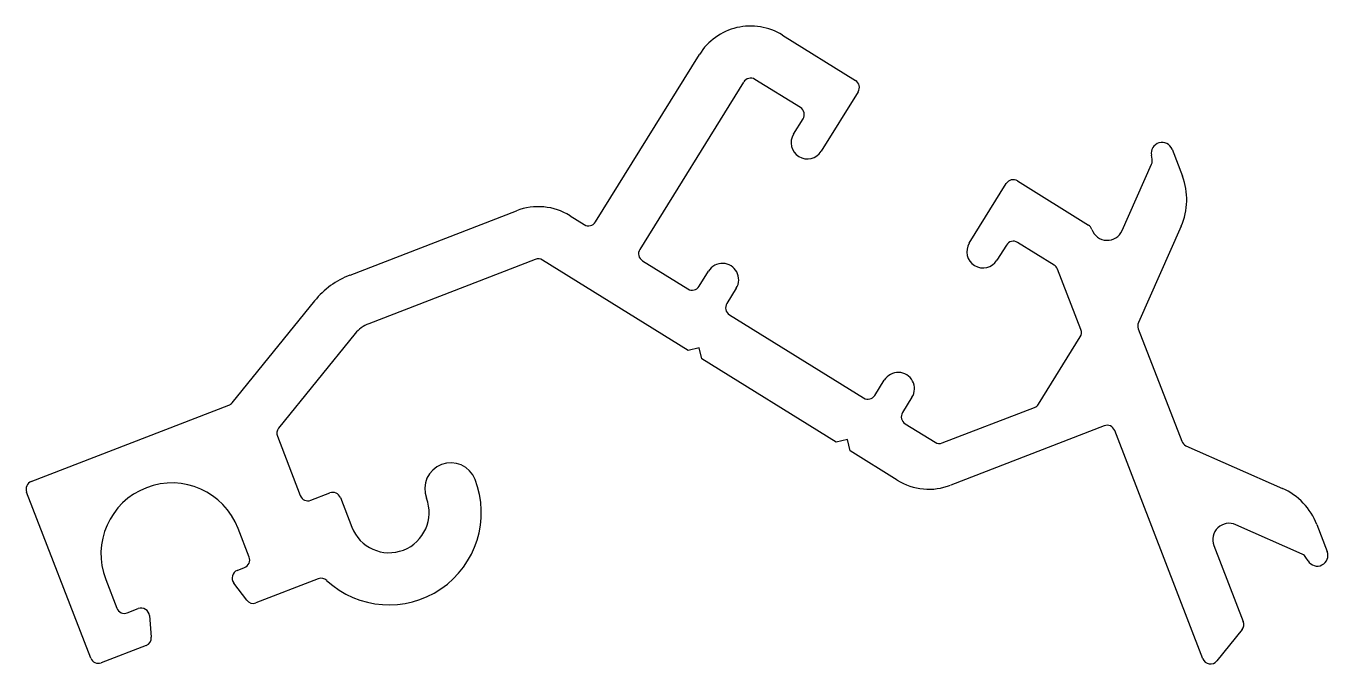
# Model space of a CAD drawing. Extents: x -17.5 to 22.5, y 0.3 to 19.8.
import ezdxf

# ---------------------------------------------------------------- set-up
doc = ezdxf.new("R2010")
doc.units = 0
doc.layers.add('1', color=7, linetype='CONTINUOUS')

msp = doc.modelspace()

# ---------------------------------------------------------------- linework, layer by layer
at = {"layer": '1'}
for p, q in [((5.754, 19.567), (8.001, 18.172)), ((0.017, 13.829), (3.207, 18.97)), ((4.566, 18.126), (1.376, 12.985)), ((6.308, 17.34), (4.91, 18.207)), ((8.082, 17.828), (6.949, 16.001)), ((6.099, 16.528), (6.389, 16.996)), ((17.719, 16.06), (18.037, 15.234)), ((16.189, 13.564), (17.094, 15.608)), ((17.11, 15.757), (17.087, 15.877)), ((11.495, 13.18), (12.628, 15.007)), ((12.972, 15.088), (15.154, 13.734)), ((-7.521, 12.2), (-2.408, 14.174)), ((-0.766, 14.021), (-0.327, 13.748)), ((18, 13.704), (16.689, 10.741)), ((14.102, 12.504), (12.979, 13.201)), ((12.634, 13.12), (12.344, 12.653)), ((-1.831, 12.682), (-6.945, 10.707)), ((2.861, 9.887), (-1.61, 12.661)), ((1.457, 12.641), (2.855, 11.774)), ((3.199, 11.855), (3.489, 12.322)), ((14.921, 10.524), (14.204, 12.382)), ((4.339, 11.795), (4.049, 11.327)), ((-11.139, 8.278), (-8.606, 11.41)), ((4.129, 10.983), (8.251, 8.426)), ((-7.362, 10.403), (-9.713, 7.497)), ((16.684, 10.55), (18.016, 7.1)), ((13.621, 8.24), (14.9, 10.302)), ((3.205, 9.968), (2.861, 9.887)), ((3.286, 9.624), (3.205, 9.968)), ((7.407, 7.067), (3.286, 9.624)), ((8.595, 8.507), (8.885, 8.974)), ((9.735, 8.447), (9.445, 7.98)), ((-17.309, 5.86), (-11.243, 8.202)), ((10.666, 7.045), (13.499, 8.139)), ((9.525, 7.635), (10.444, 7.065)), ((-9.752, 7.25), (-9.048, 5.428)), ((15.637, 7.571), (10.923, 5.75)), ((18.666, 0.421), (15.96, 7.428)), ((7.751, 7.147), (7.407, 7.067)), ((7.832, 6.803), (7.751, 7.147)), ((9.281, 5.904), (7.832, 6.803)), ((18.148, 6.961), (21.111, 5.649)), ((-15.484, 0.441), (-17.452, 5.537)), ((-8.725, 5.284), (-8.141, 5.51)), ((-7.817, 5.367), (-7.469, 4.463)), ((-10.617, 3.543), (-10.956, 4.423)), ((21.719, 3.63), (19.675, 4.535)), ((22.167, 4.541), (22.485, 3.715)), ((19.006, 3.898), (19.908, 1.563)), ((-10.981, 3.134), (-10.76, 3.22)), ((21.895, 3.426), (21.832, 3.531)), ((-15.022, 2.853), (-14.682, 1.973)), ((-8.498, 2.874), (-10.409, 2.136)), ((-10.693, 2.219), (-11.092, 2.744)), ((-14.359, 1.83), (-14.025, 1.959)), ((-13.68, 1.744), (-13.623, 1.086)), ((19.869, 1.316), (19.094, 0.354)), ((-13.782, 0.831), (-15.161, 0.298))]:
    msp.add_line(p, q, dxfattribs=at)
for centre, radius, start, end in [((4.779, 17.995), 1.85, 58.1826, 148.1826), ((4.779, 17.995), 0.25, 58.1826, 148.1826), ((7.87, 17.96), 0.25, 328.1826, 58.1826), ((6.176, 17.127), 0.25, 328.1826, 58.1826), ((6.524, 16.265), 0.5, 148.1826, 328.1826), ((17.411, 15.941), 0.33, 21.1146, 191.1146), ((16.865, 15.709), 0.25, 336.1146, 11.1146), ((16.172, 14.513), 2, 336.1146, 21.1146), ((12.841, 14.875), 0.25, 58.1826, 148.1826), ((-1.741, 12.449), 1.85, 58.1826, 111.1146), ((-0.196, 13.961), 0.25, 238.1826, 328.1826), ((15.022, 13.522), 0.25, 19.0005, 58.1826), ((15.731, 13.766), 0.5, 199.0005, 336.1146), ((12.847, 12.989), 0.25, 58.1826, 148.1826), ((1.589, 12.854), 0.25, 148.1826, 238.1826), ((11.919, 12.917), 0.5, 148.1826, 328.1826), ((-1.741, 12.449), 0.25, 58.1826, 111.1146), ((3.914, 12.058), 0.5, 328.1826, 148.1826), ((13.97, 12.291), 0.25, 21.1146, 58.1826), ((-6.585, 9.774), 2.6, 111.1146, 141.0295), ((2.987, 11.986), 0.25, 238.1826, 328.1826), ((4.261, 11.196), 0.25, 148.1826, 238.1826), ((-6.585, 9.774), 1, 111.1146, 141.0295), ((14.688, 10.434), 0.25, 328.1826, 21.1146), ((16.917, 10.64), 0.25, 156.1146, 201.1146), ((9.31, 8.711), 0.5, 328.1826, 148.1826), ((8.382, 8.639), 0.25, 238.1826, 328.1826), ((-11.333, 8.436), 0.25, 291.1146, 321.0295), ((13.409, 8.372), 0.25, 291.1146, 328.1826), ((9.657, 7.848), 0.25, 148.1826, 238.1826), ((-9.519, 7.34), 0.25, 141.0295, 201.1146), ((15.727, 7.338), 0.25, 21.1146, 111.1146), ((10.576, 7.278), 0.25, 238.1826, 291.1146), ((18.249, 7.19), 0.25, 201.1146, 246.1146), ((-4.427, 5.638), 0.8, 21.1146, 201.1146), ((-17.219, 5.627), 0.25, 111.1146, 201.1146), ((-12.989, 3.638), 2.179, 21.1146, 201.1146), ((-6.321, 4.906), 2.83, 227.3605, 21.1146), ((10.256, 7.476), 1.85, 238.1826, 291.1146), ((20.301, 3.821), 2, 21.1146, 66.1146), ((-8.815, 5.518), 0.25, 201.1146, 291.1146), ((-8.051, 5.277), 0.25, 21.1146, 111.1146), ((-6.321, 4.906), 1.23, 201.1146, 21.1146), ((19.472, 4.078), 0.5, 66.1146, 201.1146), ((21.618, 3.401), 0.25, 31.1146, 66.1146), ((22.178, 3.596), 0.33, 211.1146, 21.1146), ((-10.85, 3.453), 0.25, 291.1145, 21.1146), ((-10.89, 2.897), 0.254, 111.1146, 217.2589), ((-8.407, 2.641), 0.25, 47.3605, 111.1146), ((-10.494, 2.371), 0.25, 217.2589, 289.9843), ((-14.449, 2.063), 0.25, 201.1146, 291.1146), ((-13.933, 1.722), 0.254, 4.9702, 111.1146), ((19.675, 1.472), 0.25, 321.1146, 21.1146), ((-13.872, 1.064), 0.25, 291.1146, 4.9702), ((-15.251, 0.531), 0.25, 201.1146, 291.1146), ((18.899, 0.511), 0.25, 201.1146, 321.1146)]:
    msp.add_arc(centre, radius, start, end, dxfattribs=at)

doc.saveas('drawing.dxf')
